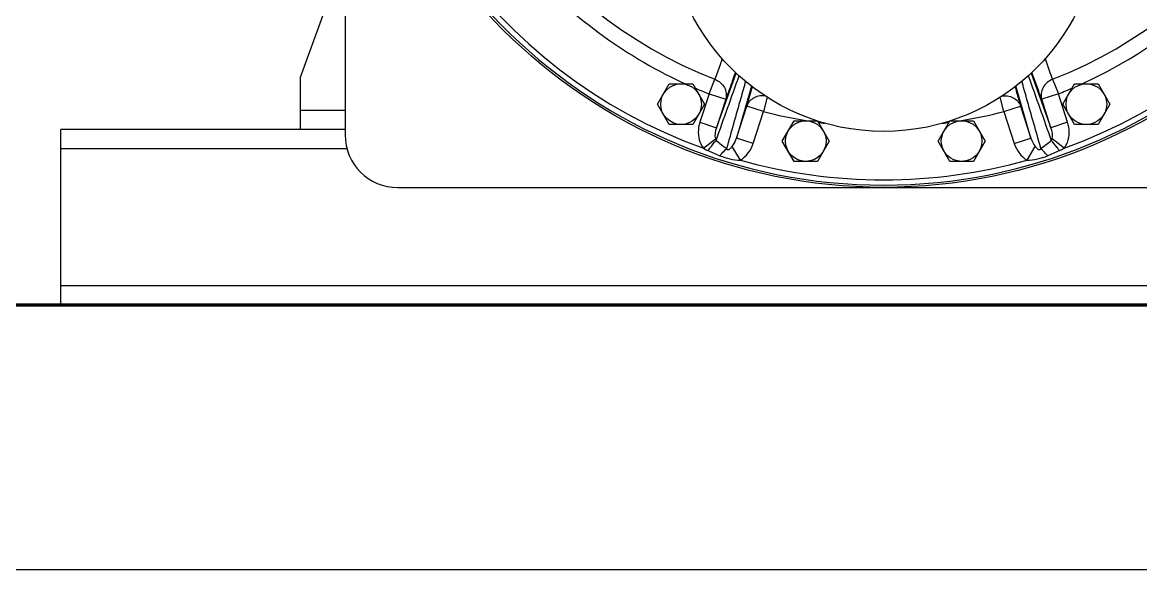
# Model space of a CAD drawing. Header units: millimetres. Extents: x 2513 to 2669, y 1505 to 1675.
# Drawn here: x 2530.733 to 2531.366, y 1505.708 to 1506.018 of the extents above; entities that cross this region are included whole.
import ezdxf

# ---------------------------------------------------------------- set-up
doc = ezdxf.new("R2010")
doc.units = ezdxf.units.MM
doc.layers.add('02___PRT_ALL_AXES', color=7, linetype='Continuous')
doc.layers.add('AXES', color=7, linetype='Continuous')

msp = doc.modelspace()

# ---------------------------------------------------------------- linework, layer by layer
at = {"linetype": 'Continuous'}
for p, q in [((2530.89027, 1505.98702), (2530.91562, 1506.05668)), ((2530.89027, 1505.95719), (2530.89027, 1505.98702)), ((2531.1261, 1505.95832), (2531.13728, 1505.98923)), ((2531.3044, 1505.9893), (2531.31561, 1505.95832)), ((2531.12188, 1505.9775), (2531.12511, 1505.98574)), ((2531.14591, 1505.98188), (2531.13739, 1505.9524)), ((2531.30432, 1505.9524), (2531.29578, 1505.98195)), ((2531.3166, 1505.98574), (2531.31983, 1505.9775)), ((2531.12188, 1505.9775), (2531.11664, 1505.96139)), ((2531.12188, 1505.9775), (2531.13133, 1505.97442)), ((2531.13133, 1505.97442), (2531.1261, 1505.95832)), ((2531.15485, 1505.97559), (2531.15274, 1505.96747)), ((2531.28897, 1505.96747), (2531.28685, 1505.97565)), ((2531.31983, 1505.9775), (2531.31038, 1505.97442)), ((2531.31561, 1505.95832), (2531.31038, 1505.97442)), ((2531.32506, 1505.96139), (2531.31983, 1505.9775)), ((2530.91562, 1505.96813), (2530.89027, 1505.96813)), ((2531.13739, 1505.9524), (2531.14328, 1505.97054)), ((2531.15274, 1505.96747), (2531.14328, 1505.97054)), ((2531.14684, 1505.94933), (2531.15274, 1505.96747)), ((2531.28897, 1505.96747), (2531.29843, 1505.97054)), ((2531.28897, 1505.96747), (2531.29487, 1505.94933)), ((2531.29843, 1505.97054), (2531.30432, 1505.9524)), ((2531.11664, 1505.96139), (2531.1261, 1505.95832)), ((2531.32506, 1505.96139), (2531.31561, 1505.95832)), ((2531.11865, 1505.94661), (2531.12547, 1505.9519)), ((2531.14684, 1505.94933), (2531.13739, 1505.9524)), ((2531.29487, 1505.94933), (2531.30432, 1505.9524)), ((2531.32306, 1505.94661), (2531.31624, 1505.9519)), ((2531.13962, 1505.9399), (2531.13497, 1505.94762)), ((2531.30209, 1505.9399), (2531.30674, 1505.94762)), ((2530.94545, 1505.92438), (2531.49626, 1505.92438))]:
    msp.add_line(p, q, dxfattribs=at)
for p, q in [((2530.75456, 1505.85777), (2530.75456, 1505.95719)), ((2536.25565, 1505.85777), (2528.25565, 1505.85777)), ((2528.25565, 1505.85777), (2531.25565, 1505.85777)), ((2524.25565, 1505.70777), (2536.25565, 1505.70777))]:
    msp.add_line(p, q)
at = {"lineweight": 100}
for p, q in [((2536.25565, 1505.85777), (2524.25565, 1505.85777)), ((2536.25565, 1505.85777), (2525.25565, 1505.85777)), ((2532.25565, 1505.85777), (2530.25565, 1505.85777))]:
    msp.add_line(p, q, dxfattribs=at)
at = {"linetype": 'Continuous'}
msp.add_circle((2531.22085, 1506.22961), 0.30513, dxfattribs=at)
for centre, radius, start, end in [((2531.22085, 1506.22961), 0.30387, 93.38384, 86.61616), ((2531.22085, 1506.22961), 0.30089, 109.85674, 250.14326), ((2531.22085, 1506.22961), 0.30089, 289.85674, 70.14326), ((2531.22085, 1506.22961), 0.262, 111.43396, 248.56604), ((2531.22085, 1506.22961), 0.262, 291.43396, 68.56604), ((2531.22085, 1506.22961), 0.27085, 222.50351, 245.71897), ((2531.22085, 1506.22961), 0.27085, 294.26114, 317.49231), ((2521.93962, 1509.23658), 9.75612, 340.319968, 340.548948), ((2540.5066, 1509.23818), 9.7609, 199.451391, 199.67999), ((2531.22085, 1506.22961), 0.27085, 246.65929, 248.56604), ((2531.22085, 1506.22961), 0.27085, 291.43396, 293.35124), ((2531.22085, 1506.22961), 0.27085, 255.43396, 260.62457), ((2531.22085, 1506.22961), 0.27085, 279.37527, 284.56604), ((2531.22085, 1506.22961), 0.27085, 262.1262, 262.91914), ((2531.22085, 1506.22961), 0.27085, 277.0853, 277.87383), ((2530.94545, 1505.95421), 0.02983, 180, 270), ((2531.30198, 1506.35598), 0.44864, 246.24199, 247.18887), ((2531.13974, 1506.35596), 0.44862, 292.8111, 293.75803), ((2531.22085, 1506.22961), 0.30089, 254.33637, 285.66363)]:
    msp.add_arc(centre, radius, start, end, dxfattribs=at)
for points, knots in [([(2531.12926, 1505.99738), (2531.12887, 1505.99625), (2531.12752, 1505.99236), (2531.12614, 1505.98848), (2531.12511, 1505.98574)], [0, 0, 0, 0, 0.289885, 1, 1, 1, 1]), ([(2531.3166, 1505.98574), (2531.31629, 1505.98655), (2531.31487, 1505.99044), (2531.3135, 1505.99436), (2531.31243, 1505.99746)], [0, 0, 0, 0, 0.208282, 1, 1, 1, 1]), ([(2531.13677, 1505.9896), (2531.13625, 1505.98812), (2531.13448, 1505.98305), (2531.13267, 1505.97798), (2531.13133, 1505.97442)], [0, 0, 0, 0, 0.292518, 1, 1, 1, 1]), ([(2531.31038, 1505.97442), (2531.30999, 1505.97546), (2531.30812, 1505.98052), (2531.30633, 1505.98562), (2531.30492, 1505.98967)], [0, 0, 0, 0, 0.205439, 1, 1, 1, 1]), ([(2531.12511, 1505.98574), (2531.12736, 1505.98489), (2531.1313, 1505.98169), (2531.13199, 1505.97654), (2531.13133, 1505.97442)], [0, 0, 0, 0, 0.519737, 1, 1, 1, 1]), ([(2531.14257, 1505.98468), (2531.14167, 1505.98146), (2531.13807, 1505.9687), (2531.13446, 1505.95594), (2531.13176, 1505.94641)], [0, 0, 0, 0, 0.25268, 1, 1, 1, 1]), ([(2531.14328, 1505.97054), (2531.1435, 1505.97131), (2531.14451, 1505.97493), (2531.14557, 1505.97854), (2531.14641, 1505.98138)], [0, 0, 0, 0, 0.213935, 1, 1, 1, 1]), ([(2531.29527, 1505.98145), (2531.29558, 1505.98041), (2531.29666, 1505.97678), (2531.29771, 1505.97315), (2531.29843, 1505.97054)], [0, 0, 0, 0, 0.28511, 1, 1, 1, 1]), ([(2531.30995, 1505.94641), (2531.30725, 1505.95594), (2531.30364, 1505.9687), (2531.30004, 1505.98146), (2531.29914, 1505.98468)], [0, 0, 0, 0, 0.74732, 1, 1, 1, 1]), ([(2531.3166, 1505.98574), (2531.31436, 1505.98487), (2531.31041, 1505.9817), (2531.30972, 1505.97654), (2531.31038, 1505.97442)], [0, 0, 0, 0, 0.519723, 1, 1, 1, 1]), ([(2531.15405, 1505.97624), (2531.15184, 1505.97662), (2531.14717, 1505.97609), (2531.14395, 1505.97251), (2531.14328, 1505.97054)], [0, 0, 0, 0, 0.518925, 1, 1, 1, 1]), ([(2531.28755, 1505.97622), (2531.28978, 1505.97664), (2531.29449, 1505.97612), (2531.29775, 1505.97253), (2531.29843, 1505.97054)], [0, 0, 0, 0, 0.519138, 1, 1, 1, 1]), ([(2531.11664, 1505.96139), (2531.11547, 1505.95777), (2531.11537, 1505.95214), (2531.11786, 1505.94763), (2531.11865, 1505.94661)], [0, 0, 0, 0, 0.747063, 1, 1, 1, 1]), ([(2531.32306, 1505.94661), (2531.32385, 1505.94763), (2531.32634, 1505.95214), (2531.32624, 1505.95777), (2531.32506, 1505.96139)], [0, 0, 0, 0, 0.252937, 1, 1, 1, 1]), ([(2531.12123, 1505.94536), (2531.12168, 1505.94592), (2531.1232, 1505.94784), (2531.12473, 1505.94974), (2531.12586, 1505.95104)], [0, 0, 0, 0, 0.295212, 1, 1, 1, 1]), ([(2531.32048, 1505.94536), (2531.32003, 1505.94592), (2531.31851, 1505.94784), (2531.31698, 1505.94974), (2531.31585, 1505.95104)], [0, 0, 0, 0, 0.295245, 1, 1, 1, 1]), ([(2531.12804, 1505.94243), (2531.12839, 1505.94284), (2531.12958, 1505.94421), (2531.13081, 1505.94555), (2531.13176, 1505.94641)], [0, 0, 0, 0, 0.29458, 1, 1, 1, 1]), ([(2531.13176, 1505.94641), (2531.13194, 1505.94607), (2531.13278, 1505.94562), (2531.13393, 1505.94649), (2531.13457, 1505.94715), (2531.13497, 1505.94762)], [0, 0, 0, 0, 0.292817, 0.532175, 1, 1, 1, 1]), ([(2531.30674, 1505.94762), (2531.30714, 1505.94715), (2531.30778, 1505.94649), (2531.30893, 1505.94563), (2531.30977, 1505.94607), (2531.30995, 1505.94641)], [0, 0, 0, 0, 0.467684, 0.70713, 1, 1, 1, 1]), ([(2531.31367, 1505.94242), (2531.31332, 1505.94283), (2531.31214, 1505.94421), (2531.3109, 1505.94555), (2531.30995, 1505.94641)], [0, 0, 0, 0, 0.294508, 1, 1, 1, 1])]:
    msp.add_open_spline(points, degree=3, knots=knots, dxfattribs=at)
for points in [[(2531.1261, 1505.95832), (2531.1254, 1505.95628), (2531.12481, 1505.95394), (2531.12547, 1505.9519)], [(2531.31624, 1505.9519), (2531.3169, 1505.95394), (2531.31631, 1505.95628), (2531.31561, 1505.95832)], [(2531.12547, 1505.9519), (2531.12557, 1505.9516), (2531.12569, 1505.9513), (2531.12586, 1505.95104)], [(2531.12586, 1505.95104), (2531.12783, 1505.9495), (2531.1298, 1505.94797), (2531.13176, 1505.94641)], [(2531.13497, 1505.94762), (2531.13613, 1505.94898), (2531.13687, 1505.9507), (2531.13739, 1505.9524)], [(2531.13962, 1505.9399), (2531.14301, 1505.94194), (2531.14562, 1505.94556), (2531.14684, 1505.94933)], [(2531.29487, 1505.94933), (2531.29609, 1505.94556), (2531.2987, 1505.94194), (2531.30209, 1505.9399)], [(2531.30432, 1505.9524), (2531.30484, 1505.9507), (2531.30558, 1505.94898), (2531.30674, 1505.94762)], [(2531.30995, 1505.94641), (2531.31191, 1505.94797), (2531.31388, 1505.9495), (2531.31585, 1505.95104)], [(2531.31585, 1505.95104), (2531.31602, 1505.9513), (2531.31614, 1505.9516), (2531.31624, 1505.9519)], [(2531.11865, 1505.94661), (2531.1195, 1505.94616), (2531.12035, 1505.94574), (2531.12123, 1505.94536)], [(2531.12804, 1505.94242), (2531.13168, 1505.9409), (2531.13567, 1505.94005), (2531.13962, 1505.9399)], [(2531.30209, 1505.9399), (2531.30604, 1505.94005), (2531.31003, 1505.94089), (2531.31367, 1505.94242)], [(2531.32048, 1505.94536), (2531.32135, 1505.94574), (2531.32221, 1505.94616), (2531.32306, 1505.94661)]]:
    msp.add_open_spline(points, degree=3, dxfattribs=at)
at = {"layer": '02___PRT_ALL_AXES', "linetype": 'Continuous'}
for p, q in [((2531.09271, 1505.97166), (2531.09936, 1505.98318)), ((2531.09936, 1505.98318), (2531.11266, 1505.98318)), ((2531.11266, 1505.98318), (2531.1193, 1505.97166)), ((2531.3224, 1505.97166), (2531.32905, 1505.98318)), ((2531.32905, 1505.98318), (2531.34235, 1505.98318)), ((2531.34235, 1505.98318), (2531.349, 1505.97166)), ((2531.09936, 1505.96014), (2531.09271, 1505.97166)), ((2531.1193, 1505.97166), (2531.11266, 1505.96014)), ((2531.32905, 1505.96014), (2531.3224, 1505.97166)), ((2531.349, 1505.97166), (2531.34235, 1505.96014)), ((2531.16339, 1505.95072), (2531.17003, 1505.96224)), ((2531.17003, 1505.96224), (2531.18323, 1505.96224)), ((2531.18336, 1505.9622), (2531.18998, 1505.95072)), ((2531.25173, 1505.95072), (2531.25837, 1505.96223)), ((2531.25841, 1505.96224), (2531.27168, 1505.96224)), ((2531.27168, 1505.96224), (2531.27832, 1505.95072)), ((2531.11266, 1505.96014), (2531.09936, 1505.96014)), ((2531.34235, 1505.96014), (2531.32905, 1505.96014)), ((2531.17003, 1505.93921), (2531.16339, 1505.95072)), ((2531.18998, 1505.95072), (2531.18333, 1505.93921)), ((2531.25838, 1505.93921), (2531.25173, 1505.95072)), ((2531.27832, 1505.95072), (2531.27168, 1505.93921)), ((2531.18333, 1505.93921), (2531.17003, 1505.93921)), ((2531.27168, 1505.93921), (2531.25838, 1505.93921))]:
    msp.add_line(p, q, dxfattribs=at)
for centre in [(2531.10601, 1505.97166), (2531.3357, 1505.97166), (2531.17668, 1505.95072), (2531.26503, 1505.95072)]:
    msp.add_circle(centre, 0.01152, dxfattribs=at)
at = {"layer": 'AXES', "linetype": 'Continuous'}
for p, q in [((2530.91562, 1506.46843), (2530.91562, 1505.95421)), ((2530.91562, 1505.95719), (2530.75456, 1505.95719)), ((2530.91672, 1505.94625), (2530.75456, 1505.94625)), ((2531.75675, 1505.8687), (2530.75456, 1505.8687)), ((2531.75675, 1505.85777), (2530.75456, 1505.85777))]:
    msp.add_line(p, q, dxfattribs=at)
msp.add_circle((2531.22085, 1506.07849), 0.12229, dxfattribs=at)

doc.saveas('drawing.dxf')
